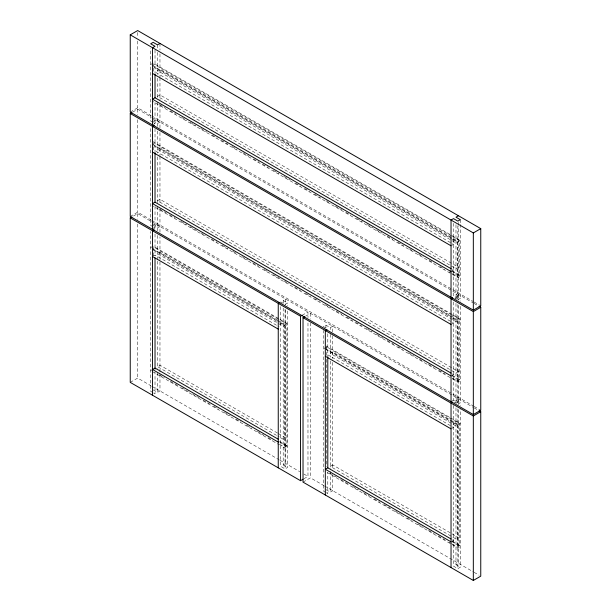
<?xml version="1.0" encoding="UTF-8"?>
<svg xmlns="http://www.w3.org/2000/svg" width="611" height="611" viewBox="0 0 611 611"><rect width="100%" height="100%" fill="white"/><g stroke="black" fill="none" stroke-linecap="round" stroke-linejoin="round"><path stroke-width="0.46" stroke-dasharray="3.06 2.29" d="M150.68 64.514L153.155 63.086L460.32 240.429L455.982 242.926L157.493 70.593L159.967 69.165L458.464 241.498M130.242 112.073L137.674 107.78L150.886 115.41M132.717 112.073L137.674 109.209L150.886 116.838M152.536 124.942L155.018 123.514L155.018 102.533M153.155 119.58L157.493 122.078L159.967 120.65L159.967 104.443M153.155 121.009L157.493 123.514L159.967 122.078L159.967 127.798M130.242 216.47L137.674 212.185L150.886 219.807M133.549 215.996L137.674 213.613L150.886 221.243M152.536 229.346L155.018 227.911L155.018 205.983M153.155 223.985L157.493 226.482L159.967 225.054L159.967 208.847M153.155 225.413L157.493 227.911L159.967 226.482L159.967 232.203M150.68 247.577L153.155 246.149L279.097 318.858M153.361 256.04L155.018 255.085L279.082 326.717M130.242 382.371L137.674 378.079L150.886 385.709M150.68 370.572L153.155 369.143M283.206 303.346L283.206 300.497L285.681 299.062L285.681 304.782M285.062 304.431L287.544 302.995L287.544 305.851M153.155 389.879L157.493 392.384L159.967 390.956L159.967 236.938M302.201 315.276L307.975 311.938L307.975 317.644M305.5 316.223L310.457 313.367L473.326 407.4M451.857 245.309L453.507 244.362L155.018 72.022M332.751 331.941L332.751 326.236L330.268 327.664L325.938 325.167L323.456 326.595L325.625 327.847M451.857 271.055L453.507 270.1L451.857 269.153M324.082 348.407L326.557 346.972L451.483 419.1M452.277 273.682L457.227 276.539L459.701 275.11L459.701 240.78L452.277 236.495M455.982 224.726L455.982 294.418L458.464 292.982L458.464 226.246M455.982 298.703L455.982 295.846L458.464 294.418L458.464 300.138M453.507 223.328L453.507 295.846L457.845 298.351L460.32 296.915L460.32 224.458M457.845 299.78L460.32 298.351L460.32 301.208M451.857 323.975L453.507 323.02L155.018 150.688M279.51 444.243L284.443 447.084L286.918 445.656L286.918 324.09L279.525 319.82M283.206 308.036L283.206 464.963L285.681 463.535L285.681 309.525M280.732 306.638L280.732 466.392L285.062 468.897L287.544 467.468L287.544 309.655M451.857 375.46L453.507 374.505L451.857 373.55M452.277 378.087L457.227 380.943L459.701 379.507L459.701 319.446L452.277 315.161M303.85 478.787L307.975 476.404L307.975 322.394M303.025 482.125L310.457 477.833L323.662 485.462M451.857 401.198L453.507 400.251L457.845 402.748L460.32 401.32L460.32 305.89M455.982 303.384L455.982 398.815L458.464 397.387L458.464 304.904M455.982 403.1L455.982 400.251L458.464 398.815L458.464 404.535M457.845 404.184L460.32 402.748L460.32 405.605M325.938 489.632L330.268 492.138L332.751 490.709L332.751 475.45M451.857 428.372L453.507 427.425L327.794 354.838M451.857 541.361L453.507 540.407L451.865 539.46M452.293 543.996L457.227 546.837L459.701 545.409L459.701 423.843L452.3 419.574M455.982 407.789L455.982 564.717L458.464 563.289L458.464 409.278M453.507 405.452L453.507 566.145L457.845 568.65L460.32 567.222L460.32 409.347M451.453 236.022L153.773 64.163L153.773 72.74M152.124 65.354L457.845 241.857M153.773 67.019L451.453 238.878M452.277 239.359L457.227 242.216L457.227 276.539M452.277 270.826L459.701 275.11M451.865 271.299L460.32 276.18L457.845 277.608L152.124 101.105M159.547 104.672L165.314 108.01M170.263 110.866L176.037 114.196M181.811 117.526L186.76 120.382M190.052 122.292L195.826 125.622M200.775 128.478L206.549 131.808M212.323 135.146L217.264 138.002M221.388 140.377L227.987 144.188M232.111 146.571L237.06 149.428M242.827 152.758L248.601 156.088M253.55 158.944L259.324 162.282M262.623 164.183L268.389 167.513M273.338 170.37L279.112 173.707M284.062 176.564L289.828 179.894M295.602 183.224L300.551 186.08M304.675 188.463L309.624 191.319M314.566 194.176L320.34 197.506M326.114 200.843L331.063 203.7M335.187 206.075L341.778 209.886M345.902 212.269L350.851 215.125M356.625 218.455L362.392 221.785M367.341 224.642L373.115 227.979M376.414 229.881L382.188 233.211M387.13 236.067L392.904 239.405M397.853 242.262L403.627 245.591M409.401 248.929L414.342 251.785M418.466 254.161L423.415 257.017M429.189 260.355L434.138 263.211M439.905 266.541L444.854 269.398M448.978 271.78L451.453 273.209M151.711 115.884L473.326 301.567M474.151 302.04L480.758 305.859M151.711 117.312L473.326 302.995M474.151 303.476L479.108 306.332M455.982 294.418L460.32 296.915M455.982 295.846L460.32 298.351M152.849 122.261L150.68 121.009L150.68 48.49M153.567 122.674L155.018 123.514M454.951 298.107L457.12 299.359M153.155 141.744L460.32 319.087L455.982 321.585L157.493 149.252L159.967 147.824L458.464 320.156M451.453 314.68L153.773 142.821L153.773 151.398M152.124 144.013L457.845 320.515M153.773 145.678L451.453 317.544M452.277 318.018L457.227 320.874L457.227 380.943M452.277 375.223L459.701 379.507M451.865 375.696L460.32 380.584L457.845 382.012L152.124 205.51M159.547 209.077L166.139 212.888M169.438 214.789L175.212 218.119M180.986 221.457L186.76 224.787M190.052 226.689L196.65 230.5M200.775 232.883L205.724 235.739M211.498 239.069L217.264 242.399M222.213 245.255L227.987 248.593M232.936 251.449L237.06 253.825M242.002 256.681L247.776 260.019M252.725 262.875L258.499 266.205M264.265 269.535L269.214 272.391M273.338 274.774L279.937 278.585M284.062 280.968L289.003 283.825M294.777 287.155L300.551 290.485M305.5 293.341L310.449 296.198M314.566 298.58L319.515 301.437M325.289 304.767L331.063 308.104M336.012 310.961L341.778 314.291M346.727 317.147L352.501 320.477M355.801 322.387L361.575 325.716M366.516 328.573L372.29 331.903M376.414 334.286L383.013 338.097M387.13 340.472L393.728 344.283M397.853 346.666L402.802 349.523M408.576 352.853L414.342 356.182M419.291 359.039L424.24 361.895M428.364 364.278L434.138 367.608M439.08 370.465L444.854 373.802M151.711 220.288L473.326 405.971M474.151 406.445L480.758 410.256M151.711 221.717L307.975 311.938M474.151 407.873L478.283 410.256M455.982 398.815L460.32 401.32M283.206 300.497L287.544 302.995M455.982 400.251L460.32 402.748M152.849 226.666L150.68 225.413L150.68 127.149M153.567 227.078L155.018 227.911M280.732 301.926L282.893 303.178M454.233 402.091L456.402 403.344M279.922 319.332L287.544 323.738L283.206 326.236L278.272 323.395M325.938 345.902L460.32 423.492L455.982 425.989L330.268 353.41L332.751 351.982L458.464 424.561M278.7 319.347L153.773 247.218L153.773 255.772M277.463 320.065L159.967 252.228L157.493 253.657L277.455 322.913M278.288 320.538L285.681 324.808M152.124 248.41L279.082 321.714M280.732 322.661L285.062 325.167M324.907 348.163L457.845 424.92M153.766 250.075L278.692 322.203M279.51 322.677L284.443 325.526L284.443 447.084M325.724 349.355L451.468 421.957M452.293 422.43L457.227 425.279L457.227 546.837M277.463 433.046L159.967 365.21L157.493 366.638L277.455 435.903M278.288 433.52L285.681 437.789L283.206 439.225L278.272 436.376M279.525 441.386L286.918 445.656M452.3 541.14L459.701 545.409M279.922 442.333L287.544 446.733L285.062 448.161L280.732 445.656M451.88 541.606L460.32 546.486L457.845 547.914L324.907 471.165M159.517 374.963L164.451 377.812M170.202 381.134L177.602 385.404M181.711 387.771L188.287 391.567M192.396 393.942L198.965 397.738M203.081 400.113L209.649 403.909M213.766 406.277L218.692 409.126M224.443 412.448L230.202 415.77M235.953 419.093L240.887 421.941M246.638 425.264L251.572 428.105M257.323 431.427L263.899 435.223M268.008 437.598L272.941 440.447M329.833 473.288L336.409 477.084M340.518 479.459L347.911 483.729M352.845 486.577L358.596 489.9M363.53 492.749L369.281 496.071M374.215 498.912L379.966 502.234M384.075 504.61L390.65 508.405M394.759 510.781L401.335 514.577M407.086 517.899L412.02 520.74M417.771 524.062L423.53 527.385M428.456 530.233L434.215 533.556M438.324 535.931L444.892 539.727M449.009 542.094L451.468 543.523M152.124 371.412L279.082 444.709M151.711 386.19L279.112 459.739M279.93 460.213L299.718 471.639M303.85 474.021L307.975 476.404M324.494 485.944L473.326 571.865M474.151 572.347L479.108 575.203M283.206 464.963L287.544 467.468M455.982 564.717L460.32 567.222M152.849 392.56L150.68 391.315L150.68 231.554M153.567 392.98L155.018 393.812L155.018 371.946M325.625 492.313L323.456 491.068L323.456 330.368M326.35 492.733L327.794 493.566L327.794 472.654M460.32 219.685L460.32 223.504M458.464 222.427L458.464 225.291M457.845 225.833L457.845 298.351M457.845 304.492L457.845 402.748M457.845 408.896L457.845 568.65M453.507 301.987L453.507 400.251M332.751 335.745L332.751 358.558M332.751 362.361L332.751 468.843M330.268 327.664L330.268 329.566M330.268 334.263L330.268 357.137M330.268 360.941L330.268 468.37M330.268 471.402L330.268 492.138M327.794 333.812L327.794 355.717M326.557 346.972L326.557 355.526M326.557 359.321L326.557 466.644M325.938 325.167L325.938 328.015M310.457 313.367L310.457 319.072M310.457 322.875L310.457 477.833M285.062 309.143L285.062 468.897M159.967 43.419L159.967 50.094M159.967 53.913L159.967 76.795M159.967 77.742L159.967 99.677M159.967 132.572L159.967 155.454M159.967 156.408L159.967 204.082M157.493 44.855L157.493 48.666M157.493 52.393L157.493 74.412M157.493 78.223L157.493 98.004M157.493 102.289L157.493 122.078M157.493 123.514L157.493 126.37M157.493 131.052L157.493 153.071M157.493 156.882L157.493 202.646M157.493 206.686L157.493 226.482M157.493 227.911L157.493 230.767M157.493 235.456L157.493 260.24M157.493 261.187L157.493 368.311M157.493 372.588L157.493 392.384M155.018 50.049L155.018 72.976M155.018 128.715L155.018 151.635M155.018 234.059L155.018 255.963M137.674 32.459L137.674 37.225M137.674 41.036L137.674 107.78M137.674 109.209L137.674 114.929M137.674 119.695L137.674 212.185M137.674 213.613L137.674 219.318M137.674 224.069L137.674 378.079M159.967 94.911L157.493 96.339L455.982 268.672L458.464 267.244L159.967 94.911M159.967 199.308L157.493 200.744L455.982 373.077L458.464 371.641L159.967 199.308M332.751 464.963L330.268 466.392L455.982 538.978L458.464 537.543L332.751 464.963"/><path stroke-width="0.92" d="M130.242 34.842L137.674 30.55L480.758 228.629L480.758 305.859L473.326 310.144L130.242 112.073L130.242 34.842L473.326 232.921L480.758 228.629M159.967 43.419L157.493 44.855L153.155 42.35L150.68 43.778L155.018 46.283L152.536 47.711L152.536 124.942M451.033 268.672L155.018 97.768L152.536 99.196L451.033 271.528M479.108 306.332L480.758 307.287L480.758 410.256L473.326 414.548L130.242 216.47L130.242 113.501L131.892 112.546M154.186 125.415L152.536 126.37L152.536 229.346M451.033 373.077L155.018 202.172L152.536 203.6L451.033 375.933M303.025 479.268L300.543 480.697L130.242 382.371L130.242 217.906L131.892 216.951M154.186 229.82L152.536 230.775L152.536 395.248M279.907 302.399L278.249 303.354L278.249 467.827M458.464 215.752L455.982 217.188L460.32 219.685L457.845 221.121L453.507 218.616L451.033 220.044L451.033 297.274M130.242 217.906L300.543 316.223L302.201 315.276M479.108 410.737L480.758 411.692L480.758 576.158L473.326 580.45L303.025 482.125L303.025 317.659L304.675 316.704M326.969 329.573L325.319 330.528L325.319 495.002M452.682 297.756L451.033 298.703L451.033 401.679M130.242 113.501L473.326 311.579L480.758 307.287M452.682 402.153L451.033 403.107L451.033 567.581M303.025 317.659L473.326 415.976L480.758 411.692M152.536 73.457L451.033 245.79M152.536 152.116L451.033 324.449M152.536 256.521L278.249 329.1M325.319 356.274L451.033 428.853M278.265 439.225L155.018 368.074L152.536 369.502L278.249 442.081M451.04 538.978L327.794 467.827L325.319 469.256L451.033 541.835M473.326 232.921L473.326 310.144M473.326 311.579L473.326 414.548M473.326 415.976L473.326 580.45M327.794 356.671L327.794 467.896M300.543 316.223L300.543 480.697M155.018 73.931L155.018 97.768M155.018 152.59L155.018 202.172M155.018 257.865L155.018 369.097"/></g></svg>
